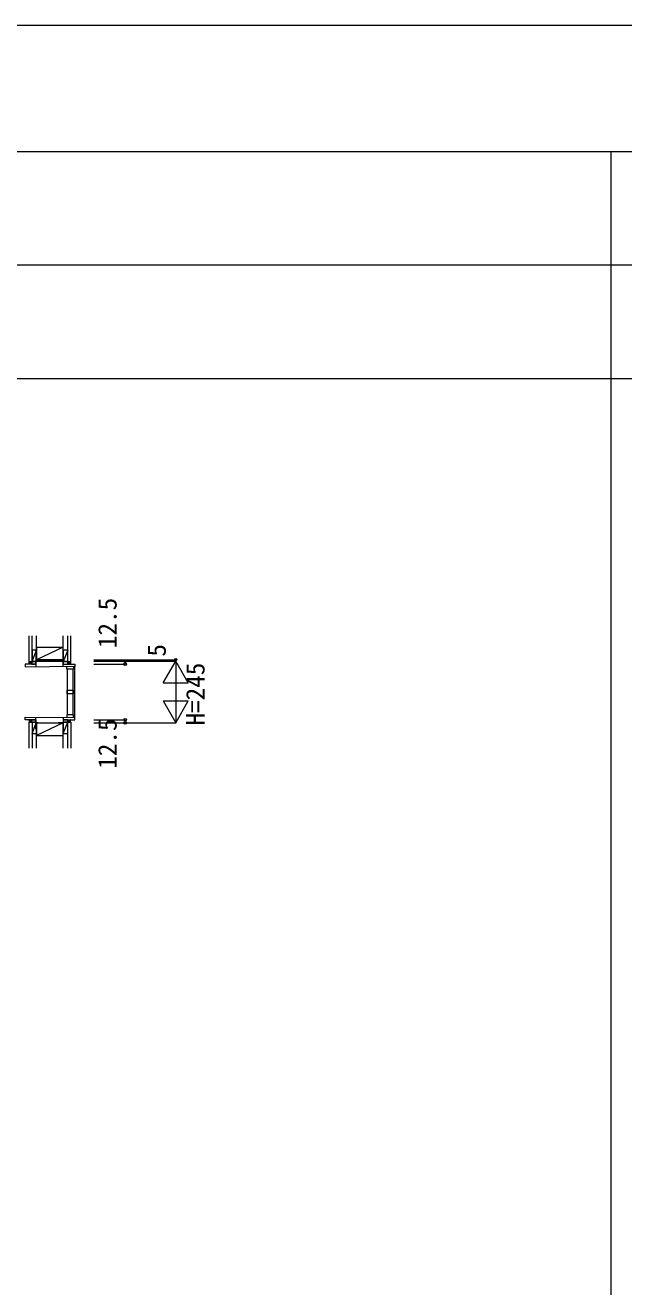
# Model space of a CAD drawing. Units: millimetres, scale not verified. Extents: x -14850 to 12650, y -10500 to 9500.
# Drawn here: x -971 to 1400, y 4500 to 9500 of the extents above; entities that cross this region are included whole.
import ezdxf
from ezdxf.enums import TextEntityAlignment as Align

# ---------------------------------------------------------------- set-up
doc = ezdxf.new("R2010")
doc.units = ezdxf.units.MM
doc.header["$LTSCALE"] = 50
for name, color, linetype, lineweight in [('0-1_USER1', 7, 'Continuous', 9), ('0-2_YKK_ZWAK', 2, 'Continuous', 9), ('0-3_YKK_11', 7, 'Continuous', 9), ('0-6_YKK_13', 4, 'Continuous', 9), ('0-8_YKK_A1', 5, 'Continuous', 9)]:
    doc.layers.add(name, color=color, linetype=linetype, lineweight=lineweight)
doc.styles.add('ＭＳ ゴシック', font='')
doc.styles.get('ＭＳ ゴシック').set_extended_font_data('MS Gothic')

msp = doc.modelspace()

# ---------------------------------------------------------------- linework, layer by layer
at = {"layer": '0-1_USER1'}
for p, q in [((-14850, 9500), (12650, 9500)), ((-14850, 9000), (12150, 9000)), ((1350, -10500), (1350, 9000)), ((-14850, 8550), (12150, 8550)), ((-14850, 8100), (12150, 8100))]:
    msp.add_line(p, q, dxfattribs=at)
at = {"layer": '0-2_YKK_ZWAK'}
for p, q in [((-700.23, 6985.14), (-375.23, 6985.14)), ((-700.23, 6980.14), (-375.23, 6980.14)), ((-700.23, 6967.64), (-575.23, 6967.64)), ((-575.23, 6980.14), (-575.23, 6967.64)), ((-375.23, 6980.14), (-375.23, 6985.14)), ((-325.23, 6893.54), (-375.23, 6980.14)), ((-425.23, 6893.54), (-325.23, 6893.54)), ((-425.23, 6821.74), (-325.23, 6821.74)), ((-700.23, 6747.64), (-575.23, 6747.64)), ((-700.23, 6735.14), (-375.23, 6735.14)), ((-575.23, 6735.14), (-575.23, 6747.64))]:
    msp.add_line(p, q, dxfattribs=at)
for points in [[(-425.23, 6893.54), (-375.23, 6980.14), (-375.23, 6735.14)], [(-425.23, 6821.74), (-375.23, 6735.14), (-325.23, 6821.74)]]:
    msp.add_lwpolyline(points, dxfattribs=at)
for centre in [(-575.23, 6980.14), (-575.23, 6967.64), (-375.23, 6985.14), (-575.23, 6747.64), (-575.23, 6735.14)]:
    msp.add_circle(centre, 5, dxfattribs=at)
at = {"layer": '0-3_YKK_11'}
for p, q in [((-956.23, 6977.64), (-956.23, 7080.14)), ((-944.23, 6977.64), (-944.23, 7080.14)), ((-926.23, 6980.14), (-926.23, 7080.14)), ((-821.23, 7035.14), (-821.23, 7080.14)), ((-803.23, 6977.64), (-803.23, 7080.14)), ((-791.23, 6977.64), (-791.23, 7080.14)), ((-926.23, 7022.64), (-944.23, 7022.64)), ((-926.23, 7035.14), (-821.23, 7035.14)), ((-821.23, 7035.14), (-926.23, 6985.14)), ((-926.23, 7035.14), (-926.23, 6985.14)), ((-926.23, 6980.14), (-926.23, 7022.64)), ((-821.23, 6985.14), (-821.23, 7035.14)), ((-803.23, 7022.64), (-821.23, 7022.64)), ((-803.23, 7022.64), (-821.23, 6977.64)), ((-821.23, 7022.64), (-821.23, 6977.64)), ((-803.23, 6977.64), (-803.23, 7022.64)), ((-956.23, 6977.64), (-928.83, 6977.64)), ((-945.23, 6977.64), (-945.23, 6967.64)), ((-945.23, 6967.64), (-929.23, 6967.64)), ((-943.23, 6977.64), (-928.83, 6977.64)), ((-932.23, 6977.64), (-942.23, 6977.64)), ((-929.23, 6967.64), (-929.23, 6977.64)), ((-926.23, 6985.14), (-821.23, 6985.14)), ((-926.23, 6980.14), (-821.23, 6985.14)), ((-821.23, 6985.14), (-926.23, 6985.14)), ((-926.23, 6985.14), (-926.23, 6980.14)), ((-926.23, 6980.14), (-821.23, 6980.14)), ((-821.23, 6980.14), (-821.23, 6985.14)), ((-821.23, 6977.64), (-805.23, 6977.64)), ((-821.23, 6974.64), (-821.23, 6967.64)), ((-821.23, 6967.64), (-802.23, 6967.64)), ((-803.23, 6977.64), (-820.23, 6977.64)), ((-802.23, 6967.64), (-802.23, 6977.64)), ((-956.23, 6635.14), (-956.23, 6737.64)), ((-956.23, 6737.64), (-929.23, 6737.64)), ((-945.23, 6747.64), (-929.23, 6747.64)), ((-944.23, 6737.64), (-944.23, 6635.14)), ((-928.83, 6737.64), (-944.23, 6737.64)), ((-932.23, 6737.64), (-942.23, 6737.64)), ((-929.23, 6747.64), (-929.23, 6737.64)), ((-926.23, 6735.14), (-821.23, 6735.14)), ((-926.23, 6735.14), (-926.23, 6685.14)), ((-926.23, 6692.64), (-926.23, 6710.14)), ((-926.23, 6635.14), (-926.23, 6709.14)), ((-802.23, 6747.64), (-821.23, 6747.64)), ((-821.23, 6747.64), (-821.23, 6737.64)), ((-821.23, 6692.64), (-803.23, 6737.64)), ((-821.23, 6635.14), (-821.23, 6735.14)), ((-818.23, 6737.64), (-805.23, 6737.64)), ((-803.23, 6635.14), (-803.23, 6737.64)), ((-803.23, 6692.64), (-803.23, 6737.64)), ((-791.23, 6737.64), (-791.23, 6635.14)), ((-944.23, 6692.64), (-926.23, 6692.64)), ((-821.23, 6692.64), (-803.23, 6692.64))]:
    msp.add_line(p, q, dxfattribs=at)
for points in [[(-944.23, 7022.64), (-944.23, 6977.64), (-926.23, 7022.64)], [(-944.23, 6737.64), (-944.23, 6692.64), (-928.83, 6731.14)], [(-821.23, 6735.14), (-926.23, 6685.14), (-821.23, 6685.14)], [(-803.23, 6737.64), (-821.23, 6737.64), (-821.23, 6692.64)]]:
    msp.add_lwpolyline(points, dxfattribs=at)
at = {"layer": '0-6_YKK_13'}
for p, q in [((-928.83, 7005.14), (-928.83, 6957.96)), ((-926.23, 7005.14), (-928.83, 7005.14)), ((-971.23, 6967.64), (-971.23, 6957.64)), ((-928.83, 6967.64), (-971.23, 6967.64)), ((-971.23, 6957.64), (-776.23, 6959.14)), ((-926.23, 6992.34), (-928.83, 6992.34)), ((-919.73, 6980.14), (-928.83, 6980.14)), ((-821.23, 6980.14), (-841.23, 6980.14)), ((-821.23, 6958.79), (-821.23, 6980.14)), ((-821.23, 6967.64), (-775.23, 6967.64)), ((-807.23, 6948.14), (-807.23, 6958.14)), ((-780.53, 6957.04), (-780.53, 6948.14)), ((-776.23, 6957.04), (-776.23, 6948.14)), ((-775.73, 6957.04), (-775.73, 6758.24)), ((-780.53, 6948.14), (-807.23, 6948.14)), ((-805.93, 6948.14), (-805.93, 6767.14)), ((-781.93, 6767.14), (-781.93, 6948.14)), ((-805.93, 6850.14), (-805.93, 6865.14)), ((-805.93, 6865.14), (-781.93, 6865.14)), ((-781.93, 6850.14), (-805.93, 6850.14)), ((-781.93, 6865.14), (-781.93, 6850.14)), ((-971.23, 6757.64), (-776.23, 6756.14)), ((-971.23, 6747.64), (-971.23, 6757.64)), ((-928.83, 6710.14), (-928.83, 6757.31)), ((-821.23, 6756.48), (-821.23, 6735.14)), ((-807.23, 6767.14), (-807.23, 6757.14)), ((-780.53, 6767.14), (-807.23, 6767.14)), ((-780.53, 6758.24), (-780.53, 6767.14)), ((-775.23, 6758.24), (-780.53, 6758.24)), ((-776.23, 6758.24), (-776.23, 6767.14)), ((-775.23, 6747.64), (-775.23, 6758.24)), ((-928.83, 6747.64), (-971.23, 6747.64)), ((-919.73, 6735.14), (-928.83, 6735.14)), ((-926.23, 6722.94), (-928.83, 6722.94)), ((-926.23, 6710.14), (-928.83, 6710.14)), ((-821.23, 6735.14), (-841.23, 6735.14)), ((-821.23, 6747.64), (-775.23, 6747.64))]:
    msp.add_line(p, q, dxfattribs=at)
msp.add_lwpolyline([(-775.23, 6967.64), (-775.23, 6957.04), (-780.53, 6957.04)], dxfattribs=at)
at = {"layer": '0-8_YKK_A1'}
for p, q in [((-956.23, 6977.64), (-955.93, 6977.34)), ((-955.93, 6975.74), (-954.02, 6977.64)), ((-955.93, 6970.08), (-948.37, 6977.64)), ((-952.71, 6967.64), (-945.23, 6975.12)), ((-947.05, 6967.64), (-945.05, 6969.64)), ((-803.23, 6977.64), (-791.23, 6977.64)), ((-800.4, 6977.64), (-802.4, 6975.64)), ((-794.74, 6977.64), (-802.23, 6970.15)), ((-791.53, 6975.19), (-799.08, 6967.64)), ((-791.53, 6969.54), (-793.43, 6967.64)), ((-791.23, 6977.64), (-791.53, 6977.34)), ((-791.53, 6977.34), (-791.53, 6967.94)), ((-791.23, 6967.64), (-791.53, 6967.94)), ((-956.23, 6747.64), (-955.93, 6747.34)), ((-956.23, 6737.64), (-955.93, 6737.94)), ((-951.2, 6747.64), (-955.93, 6742.91)), ((-955.93, 6747.34), (-955.93, 6737.94)), ((-945.54, 6747.64), (-955.54, 6737.64)), ((-945.23, 6742.3), (-949.88, 6737.64)), ((-945.23, 6737.64), (-945.23, 6747.64)), ((-803.23, 6737.64), (-791.23, 6737.64)), ((-802.4, 6745.64), (-800.4, 6747.64)), ((-802.27, 6740.1), (-794.74, 6747.64)), ((-802.23, 6737.64), (-802.23, 6747.64)), ((-799.08, 6737.64), (-791.53, 6745.19)), ((-793.43, 6737.64), (-791.53, 6739.54)), ((-791.23, 6747.64), (-791.53, 6747.34)), ((-791.53, 6737.94), (-791.53, 6747.34)), ((-791.23, 6737.64), (-791.53, 6737.94))]:
    msp.add_line(p, q, dxfattribs=at)
msp.add_lwpolyline([(-956.23, 6967.64), (-955.93, 6967.94), (-955.93, 6977.34)], dxfattribs=at)

# ---------------------------------------------------------------- texts
at = {"layer": '0-2_YKK_ZWAK', "color": 4, "style": 'ＭＳ ゴシック'}
for s, p in [('12.5', (-587.23, 7031.16)), ('5', (-392.23, 6997.66)), ('H=245', (-238.81, 6724.26)), ('12.5', (-587.23, 6553.07))]:
    msp.add_text(s, height=73.31, rotation=90, dxfattribs=at).set_placement(p, align=Align.BOTTOM_LEFT)

doc.saveas('drawing.dxf')
